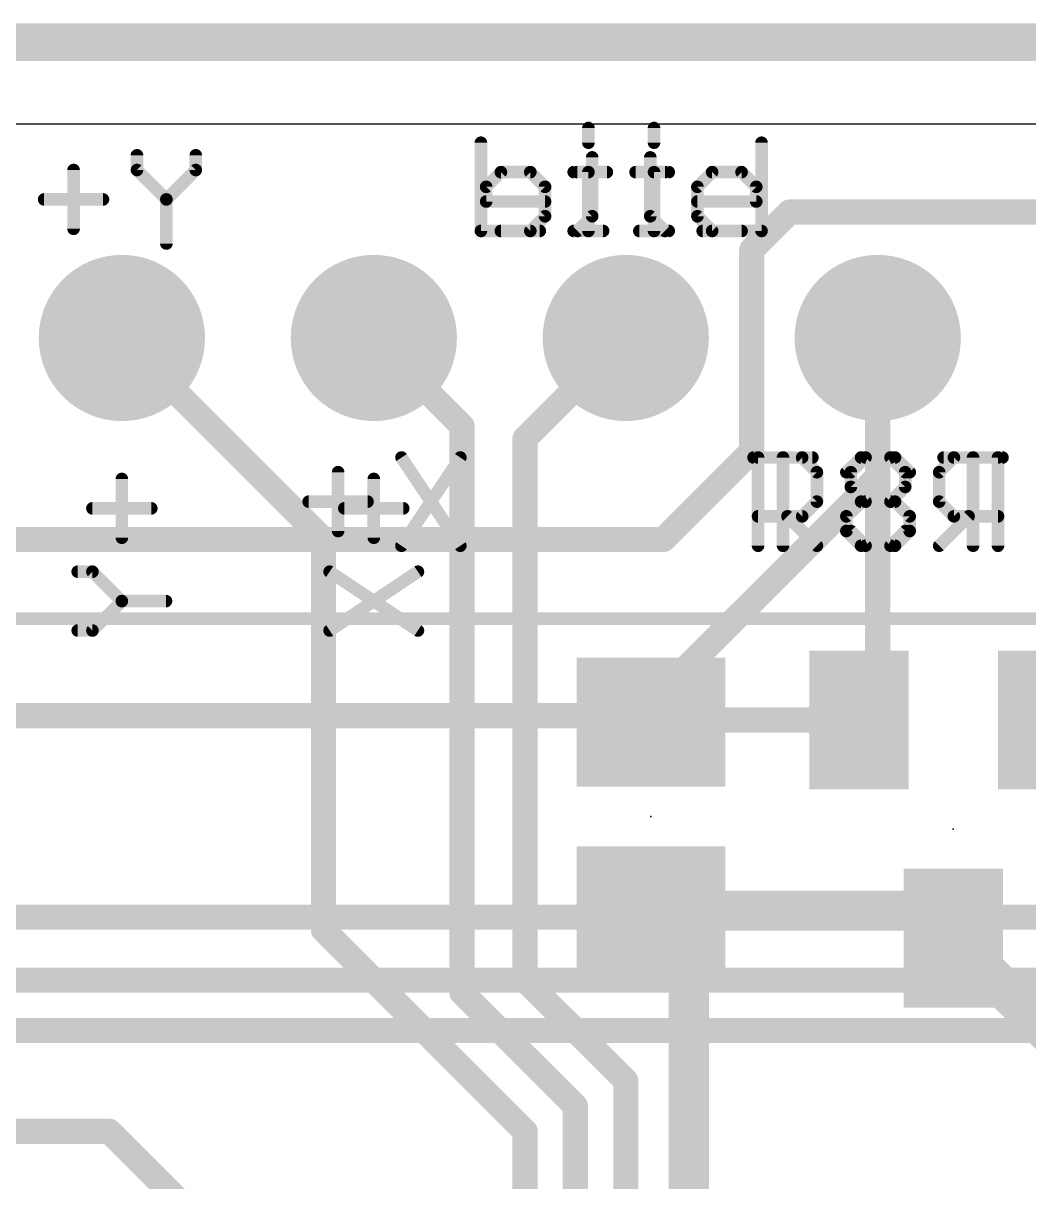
# Model space of a CAD drawing. Extents: x -0.6 to 62.7, y -0.8 to 53.6.
# Drawn here: x 31.26 to 41.4, y 41.91 to 53.59 of the extents above; entities that cross this region are included whole.
import ezdxf

# ---------------------------------------------------------------- set-up
doc = ezdxf.new("R2010")
doc.units = 0
for name, color, linetype in [('1', 12, 'CONTINUOUS'), ('16', 132, 'CONTINUOUS'), ('17', 110, 'CONTINUOUS'), ('20', 53, 'CONTINUOUS'), ('21', 40, 'CONTINUOUS'), ('22', 6, 'CONTINUOUS'), ('23', 40, 'CONTINUOUS')]:
    doc.layers.add(name, color=color, linetype=linetype)

# ---------------------------------------------------------------- blocks, each defined once
blk = doc.blocks.new('RECT')
blk.add_solid([(-0.5, -0.5), (0.5, -0.5), (-0.5, 0.5), (0.5, 0.5)])
blk = doc.blocks.new('ROUNDP')
at = {"const_width": 0.5}
blk.add_lwpolyline([(0, -0.25, 1), (0, 0.25, 1), (0, -0.25)], format="xyb", dxfattribs=at)

msp = doc.modelspace()

# ---------------------------------------------------------------- linework, layer by layer
at = {"layer": '1'}
for points, const_width in [([(62.611, 53.467), (-0.508, 53.467)], 0.254), ([(34.29, 48.387), (32.258, 50.419)], 0.254), ([(35.687, 49.53), (34.798, 50.419)], 0.254), ([(36.322, 49.403), (37.338, 50.419)], 0.254), ([(39.878, 50.419), (39.878, 46.754)], 0.254), ([(35.687, 49.53), (35.687, 43.815)], 0.254), ([(36.322, 49.403), (36.322, 43.942)], 0.254), ([(34.29, 48.387), (34.29, 44.45)], 0.254), ([(39.878, 46.754), (39.69, 46.566)], 0.254), ([(37.615, 46.566), (37.592, 46.543)], 0.254), ([(39.69, 46.566), (37.615, 46.566)], 0.254), ([(37.592, 44.643), (40.363, 44.643)], 0.4064), ([(37.846, 44.643), (37.592, 44.643)], 0.254), ([(37.973, 44.516), (37.846, 44.643)], 0.254), ([(40.363, 44.643), (40.64, 44.366)], 0.254), ([(37.973, 44.516), (37.973, 35.317)], 0.4064), ([(34.29, 44.45), (36.322, 42.418)], 0.254), ([(40.64, 44.366), (42.08, 42.926)], 0.4064), ([(36.322, 43.942), (37.338, 42.926)], 0.254), ([(35.687, 43.815), (36.83, 42.672)], 0.254), ([(37.338, 42.926), (37.338, 36.195)], 0.254), ([(36.83, 42.672), (36.83, 37.338)], 0.254), ([(36.322, 42.418), (36.322, 37.592)], 0.254)]:
    msp.add_lwpolyline(points, dxfattribs=dict(at, const_width=const_width))
for points, const_width in [([(32.3029, 50.4639, 1), (32.2131, 50.3741)], 0.127), ([(34.8429, 50.4639, 1), (34.7531, 50.3741)], 0.127), ([(37.3829, 50.3741, 1), (37.2931, 50.4639)], 0.127), ([(39.9415, 50.419, 1), (39.8145, 50.419)], 0.127), ([(35.7505, 49.53, 1), (35.6235, 49.53)], 0.127), ([(35.6421, 49.4851, 1), (35.7319, 49.5749)], 0.127), ([(36.3855, 49.403, 1), (36.2585, 49.403)], 0.127), ([(36.2771, 49.4479, 1), (36.3669, 49.3581)], 0.127), ([(34.3535, 48.387, 1), (34.2265, 48.387)], 0.127), ([(34.2451, 48.3421, 1), (34.3349, 48.4319)], 0.127), ([(39.9229, 46.7091, 1), (39.8331, 46.7989)], 0.127), ([(39.8145, 46.754, 1), (39.9415, 46.754)], 0.127), ([(37.5471, 46.5879, 1), (37.6369, 46.4981)], 0.127), ([(37.615, 46.6295, 1), (37.615, 46.5025)], 0.127), ([(37.6599, 46.5211, 1), (37.5701, 46.6109)], 0.127), ([(39.6451, 46.6109, 1), (39.7349, 46.5211)], 0.127), ([(39.69, 46.5025, 1), (39.69, 46.6295)], 0.127), ([(37.592, 44.7446, 1), (37.592, 44.5414)], 0.2032), ([(37.592, 44.7065, 1), (37.592, 44.5795)], 0.127), ([(37.8909, 44.6879, 1), (37.8011, 44.5981)], 0.127), ([(37.846, 44.5795, 1), (37.846, 44.7065)], 0.127), ([(40.4079, 44.6879, 1), (40.3181, 44.5981)], 0.127), ([(40.363, 44.5414, 1), (40.363, 44.7446)], 0.2032), ([(38.0746, 44.516, 1), (37.8714, 44.516)], 0.2032), ([(34.3349, 44.4949, 1), (34.2451, 44.4051)], 0.127), ([(37.9281, 44.4711, 1), (38.0179, 44.5609)], 0.127), ([(40.7118, 44.4378, 1), (40.5682, 44.2942)], 0.2032), ([(34.2265, 44.45, 1), (34.3535, 44.45)], 0.127), ([(40.5951, 44.3211, 1), (40.6849, 44.4109)], 0.127), ([(36.3669, 43.9869, 1), (36.2771, 43.8971)], 0.127), ([(35.7319, 43.8599, 1), (35.6421, 43.7701)], 0.127), ([(36.2585, 43.942, 1), (36.3855, 43.942)], 0.127), ([(35.6235, 43.815, 1), (35.7505, 43.815)], 0.127), ([(37.4015, 42.926, 1), (37.2745, 42.926)], 0.127), ([(37.2931, 42.8811, 1), (37.3829, 42.9709)], 0.127), ([(36.8935, 42.672, 1), (36.7665, 42.672)], 0.127), ([(36.7851, 42.6271, 1), (36.8749, 42.7169)], 0.127), ([(36.3855, 42.418, 1), (36.2585, 42.418)], 0.127), ([(36.2771, 42.3731, 1), (36.3669, 42.4629)], 0.127)]:
    msp.add_lwpolyline(points, format="xyb", dxfattribs=dict(at, const_width=const_width))
at = {"layer": '16', "const_width": 0.254}
for points in [[(62.611, 53.34), (-0.508, 53.34)], [(38.608, 51.308), (38.989, 51.689)], [(38.989, 51.689), (41.783, 51.689)], [(38.608, 49.276), (38.608, 51.308)], [(39.878, 49.022), (39.878, 50.419)], [(37.719, 48.387), (38.608, 49.276)], [(37.465, 46.609), (39.878, 49.022)], [(25.908, 48.387), (37.719, 48.387)], [(23.114, 46.609), (37.465, 46.609)], [(44.958, 44.577), (23.241, 44.577)], [(46.101, 43.942), (23.876, 43.942)], [(47.498, 43.434), (24.765, 43.434)], [(32.131, 42.418), (25.019, 42.418)], [(34.417, 40.132), (32.131, 42.418)]]:
    msp.add_lwpolyline(points, dxfattribs=at)
at = {"layer": '16', "const_width": 0.127}
for points in [[(38.989, 51.7525, 1), (38.989, 51.6255)], [(39.0339, 51.6441, 1), (38.9441, 51.7339)], [(38.6715, 51.308, 1), (38.5445, 51.308)], [(38.5631, 51.3529, 1), (38.6529, 51.2631)], [(39.9415, 50.419, 1), (39.8145, 50.419)], [(38.5445, 49.276, 1), (38.6715, 49.276)], [(38.6529, 49.2311, 1), (38.5631, 49.3209)], [(39.8145, 49.022, 1), (39.9415, 49.022)], [(39.9229, 48.9771, 1), (39.8331, 49.0669)], [(37.719, 48.3235, 1), (37.719, 48.4505)], [(37.6741, 48.4319, 1), (37.7639, 48.3421)], [(37.4201, 46.6539, 1), (37.5099, 46.5641)], [(37.465, 46.5455, 1), (37.465, 46.6725)], [(32.1759, 42.4629, 1), (32.0861, 42.3731)], [(32.131, 42.3545, 1), (32.131, 42.4815)]]:
    msp.add_lwpolyline(points, format="xyb", dxfattribs=at)
at = {"layer": '20'}
msp.add_line((2.54, 52.578), (59.69, 52.578), dxfattribs=at)
at = {"layer": '21', "const_width": 0.127}
for points in [[(36.9613, 52.5366), (36.9613, 52.3883)], [(35.8775, 52.3883), (35.8775, 51.4985)], [(37.585, 52.24), (37.585, 51.6468)], [(36.813, 52.0917), (36.9613, 52.0917)], [(36.9613, 52.0917), (36.9613, 51.4985)], [(37.4367, 52.0917), (37.7333, 52.0917)], [(38.0604, 51.9434), (38.2087, 52.0917)], [(38.2087, 52.0917), (38.5053, 52.0917)], [(38.5053, 52.0917), (38.6535, 51.9434)], [(38.0604, 51.6468), (38.0604, 51.9434)], [(38.6535, 51.9434), (38.6535, 51.7951)], [(38.6535, 51.7951), (38.0604, 51.7951)], [(37.585, 51.6468), (37.7333, 51.4985)], [(38.2087, 51.4985), (38.0604, 51.6468)], [(35.8775, 51.4985), (36.4707, 51.4985)], [(36.813, 51.4985), (37.1096, 51.4985)], [(38.5053, 51.4985), (38.2087, 51.4985)], [(38.6715, 48.3235), (38.6715, 49.2133)], [(38.6715, 49.2133), (39.1164, 49.2133)], [(39.1164, 49.2133), (39.2647, 49.065)], [(39.7553, 49.2133), (39.607, 49.065)], [(40.0519, 49.2133), (39.7553, 49.2133)], [(40.2002, 49.065), (40.0519, 49.2133)], [(40.5425, 49.2133), (41.1357, 49.2133)], [(40.8391, 48.3235), (40.8391, 49.2133)], [(39.2647, 49.065), (39.2647, 48.7684)], [(39.607, 49.065), (39.607, 48.9167)], [(32.2576, 48.404), (32.2576, 48.9972)], [(34.7976, 48.404), (34.7976, 48.9972)], [(39.607, 48.9167), (39.7553, 48.7684)], [(31.961, 48.7006), (32.5542, 48.7006)], [(34.501, 48.7006), (35.0942, 48.7006)], [(39.2647, 48.7684), (39.1164, 48.6201)], [(39.7553, 48.7684), (40.0519, 48.7684)], [(40.0519, 48.7684), (40.2002, 48.6201)], [(39.1164, 48.6201), (38.6715, 48.6201)], [(38.9681, 48.6201), (39.2647, 48.3235)], [(40.2002, 48.6201), (40.2002, 48.4718)], [(39.7553, 48.3235), (39.607, 48.4718)], [(40.2002, 48.4718), (40.0519, 48.3235)], [(40.0519, 48.3235), (39.7553, 48.3235)], [(31.961, 48.0616), (31.8127, 48.0616)], [(32.2576, 47.765), (31.961, 48.0616)], [(34.3527, 47.4685), (35.2425, 48.0616)], [(34.3527, 48.0616), (35.2425, 47.4685)], [(31.961, 47.4685), (32.2576, 47.765)], [(32.2576, 47.765), (32.7025, 47.765)], [(31.8127, 47.4685), (31.961, 47.4685)]]:
    msp.add_lwpolyline(points, dxfattribs=at)
at = {"layer": '21', "const_width": 0.0635}
for points in [[(36.9931, 52.5366, 1), (36.9296, 52.5366)], [(35.9093, 52.3883, 1), (35.8458, 52.3883)], [(36.9296, 52.3883, 1), (36.9931, 52.3883)], [(37.6167, 52.24, 1), (37.5532, 52.24)], [(36.813, 52.1234, 1), (36.813, 52.0599)], [(36.9931, 52.0917, 1), (36.9296, 52.0917)], [(36.9613, 52.0599, 1), (36.9613, 52.1234)], [(37.4367, 52.1234, 1), (37.4367, 52.0599)], [(37.7333, 52.0599, 1), (37.7333, 52.1234)], [(38.2087, 52.1234, 1), (38.2087, 52.0599)], [(38.2311, 52.0692, 1), (38.1862, 52.1141)], [(38.5277, 52.1141, 1), (38.4828, 52.0692)], [(38.5053, 52.0599, 1), (38.5053, 52.1234)], [(38.0921, 51.9434, 1), (38.0286, 51.9434)], [(38.6853, 51.9434, 1), (38.6218, 51.9434)], [(38.0379, 51.9658, 1), (38.0828, 51.9209)], [(38.6311, 51.9209, 1), (38.676, 51.9658)], [(38.0604, 51.8268, 1), (38.0604, 51.7633)], [(38.6218, 51.7951, 1), (38.6853, 51.7951)], [(38.6535, 51.7633, 1), (38.6535, 51.8268)], [(37.5532, 51.6468, 1), (37.6167, 51.6468)], [(37.6074, 51.6692, 1), (37.5625, 51.6243)], [(38.0286, 51.6468, 1), (38.0921, 51.6468)], [(38.0828, 51.6692, 1), (38.0379, 51.6243)], [(35.8775, 51.5303, 1), (35.8775, 51.4667)], [(36.4707, 51.4667, 1), (36.4707, 51.5303)], [(36.813, 51.5303, 1), (36.813, 51.4667)], [(37.1096, 51.4667, 1), (37.1096, 51.5303)], [(37.7108, 51.476, 1), (37.7557, 51.521)], [(38.2087, 51.5303, 1), (38.2087, 51.4667)], [(38.1862, 51.476, 1), (38.2311, 51.521)], [(38.5053, 51.4667, 1), (38.5053, 51.5303)], [(35.8458, 51.4985, 1), (35.9093, 51.4985)], [(36.9296, 51.4985, 1), (36.9931, 51.4985)], [(38.7033, 49.2133, 1), (38.6397, 49.2133)], [(38.6715, 49.245, 1), (38.6715, 49.1815)], [(39.1388, 49.2357, 1), (39.0939, 49.1908)], [(39.1164, 49.1815, 1), (39.1164, 49.245)], [(39.7553, 49.245, 1), (39.7553, 49.1815)], [(39.7778, 49.1908, 1), (39.7329, 49.2357)], [(40.0743, 49.2357, 1), (40.0294, 49.1908)], [(40.0519, 49.1815, 1), (40.0519, 49.245)], [(40.5425, 49.245, 1), (40.5425, 49.1815)], [(40.8709, 49.2133, 1), (40.8074, 49.2133)], [(41.1357, 49.1815, 1), (41.1357, 49.245)], [(39.2964, 49.065, 1), (39.2329, 49.065)], [(39.2422, 49.0425, 1), (39.2871, 49.0874)], [(39.6388, 49.065, 1), (39.5753, 49.065)], [(39.5846, 49.0874, 1), (39.6295, 49.0425)], [(40.1777, 49.0425, 1), (40.2226, 49.0874)], [(32.2894, 48.9972, 1), (32.2259, 48.9972)], [(34.8294, 48.9972, 1), (34.7659, 48.9972)], [(39.6295, 48.9391, 1), (39.5846, 48.8942)], [(39.5753, 48.9167, 1), (39.6388, 48.9167)], [(31.961, 48.7323, 1), (31.961, 48.6688)], [(32.5542, 48.6688, 1), (32.5542, 48.7323)], [(34.501, 48.7323, 1), (34.501, 48.6688)], [(35.0942, 48.6688, 1), (35.0942, 48.7323)], [(39.2329, 48.7684, 1), (39.2964, 48.7684)], [(39.2871, 48.7459, 1), (39.2422, 48.7908)], [(39.7553, 48.8001, 1), (39.7553, 48.7366)], [(39.7329, 48.7459, 1), (39.7778, 48.7908)], [(40.0743, 48.7908, 1), (40.0294, 48.7459)], [(40.0519, 48.7366, 1), (40.0519, 48.8001)], [(38.6715, 48.6518, 1), (38.6715, 48.5883)], [(38.9905, 48.6425, 1), (38.9456, 48.5976)], [(39.0939, 48.6425, 1), (39.1388, 48.5976)], [(39.1164, 48.5883, 1), (39.1164, 48.6518)], [(40.2319, 48.6201, 1), (40.1684, 48.6201)], [(40.1777, 48.5976, 1), (40.2226, 48.6425)], [(39.6295, 48.4942, 1), (39.5846, 48.4493)], [(40.1684, 48.4718, 1), (40.2319, 48.4718)], [(40.2226, 48.4493, 1), (40.1777, 48.4942)], [(32.2259, 48.404, 1), (32.2894, 48.404)], [(34.7659, 48.404, 1), (34.8294, 48.404)], [(39.7553, 48.3553, 1), (39.7553, 48.2918)], [(40.0519, 48.2918, 1), (40.0519, 48.3553)], [(38.6397, 48.3235, 1), (38.7033, 48.3235)], [(39.2422, 48.301, 1), (39.2871, 48.346)], [(39.7329, 48.301, 1), (39.7778, 48.346)], [(40.0294, 48.346, 1), (40.0743, 48.301)], [(40.8074, 48.3235, 1), (40.8709, 48.3235)], [(31.8127, 48.0934, 1), (31.8127, 48.0299)], [(31.9835, 48.0841, 1), (31.9386, 48.0392)], [(31.961, 48.0299, 1), (31.961, 48.0934)], [(34.3704, 48.0881, 1), (34.3351, 48.0352)], [(35.2601, 48.0352, 1), (35.2249, 48.0881)], [(32.2576, 47.7968, 1), (32.2576, 47.7333)], [(32.2801, 47.7426, 1), (32.2352, 47.7875)], [(32.2352, 47.7426, 1), (32.2801, 47.7875)], [(32.7025, 47.7333, 1), (32.7025, 47.7968)], [(31.8127, 47.5002, 1), (31.8127, 47.4367)], [(31.9386, 47.4909, 1), (31.9835, 47.446)], [(31.961, 47.4367, 1), (31.961, 47.5002)], [(34.3351, 47.4949, 1), (34.3704, 47.442)], [(35.2249, 47.442, 1), (35.2601, 47.4949)]]:
    msp.add_lwpolyline(points, format="xyb", dxfattribs=at)
at = {"layer": '22', "const_width": 0.0635}
for points in [[(37.6546, 52.5366, 1), (37.5911, 52.5366)], [(37.5911, 52.3883, 1), (37.6546, 52.3883)], [(38.7384, 52.3883, 1), (38.6749, 52.3883)], [(32.4416, 52.2613, 1), (32.3781, 52.2613)], [(33.0348, 52.2613, 1), (32.9713, 52.2613)], [(37.031, 52.24, 1), (36.9675, 52.24)], [(31.8027, 52.113, 1), (31.7392, 52.113)], [(32.4323, 52.1354, 1), (32.3874, 52.0905)], [(32.3781, 52.113, 1), (32.4416, 52.113)], [(32.9713, 52.113, 1), (33.0348, 52.113)], [(33.0255, 52.0905, 1), (32.9806, 52.1354)], [(36.0789, 52.1234, 1), (36.0789, 52.0599)], [(36.1014, 52.0692, 1), (36.0565, 52.1141)], [(36.398, 52.1141, 1), (36.3531, 52.0692)], [(36.3755, 52.0599, 1), (36.3755, 52.1234)], [(36.8509, 52.1234, 1), (36.8509, 52.0599)], [(37.1475, 52.0599, 1), (37.1475, 52.1234)], [(37.6546, 52.0917, 1), (37.5911, 52.0917)], [(37.6229, 52.1234, 1), (37.6229, 52.0599)], [(37.7712, 52.0599, 1), (37.7712, 52.1234)], [(35.9624, 51.9434, 1), (35.8989, 51.9434)], [(36.5556, 51.9434, 1), (36.4921, 51.9434)], [(35.9082, 51.9658, 1), (35.9531, 51.9209)], [(36.5014, 51.9209, 1), (36.5463, 51.9658)], [(31.4743, 51.8481, 1), (31.4743, 51.7846)], [(32.0675, 51.7846, 1), (32.0675, 51.8481)], [(32.7382, 51.8164, 1), (32.6747, 51.8164)], [(32.684, 51.8388, 1), (32.7289, 51.7939)], [(32.684, 51.7939, 1), (32.7289, 51.8388)], [(35.9306, 51.8268, 1), (35.9306, 51.7633)], [(35.8989, 51.7951, 1), (35.9624, 51.7951)], [(36.5238, 51.7633, 1), (36.5238, 51.8268)], [(36.4921, 51.6468, 1), (36.5556, 51.6468)], [(36.5463, 51.6243, 1), (36.5014, 51.6692)], [(36.9675, 51.6468, 1), (37.031, 51.6468)], [(37.0217, 51.6243, 1), (36.9768, 51.6692)], [(31.7392, 51.5198, 1), (31.8027, 51.5198)], [(36.0789, 51.5303, 1), (36.0789, 51.4667)], [(36.3531, 51.521, 1), (36.398, 51.476)], [(36.3755, 51.4667, 1), (36.3755, 51.5303)], [(36.8285, 51.521, 1), (36.8734, 51.476)], [(37.4746, 51.5303, 1), (37.4746, 51.4667)], [(37.7712, 51.4667, 1), (37.7712, 51.5303)], [(38.1135, 51.5303, 1), (38.1135, 51.4667)], [(38.7067, 51.4667, 1), (38.7067, 51.5303)], [(37.5911, 51.4985, 1), (37.6546, 51.4985)], [(38.6749, 51.4985, 1), (38.7384, 51.4985)], [(32.6747, 51.3715, 1), (32.7382, 51.3715)], [(35.1033, 49.2309, 1), (35.0504, 49.1956)], [(35.6964, 49.1956, 1), (35.6436, 49.2309)], [(38.6266, 49.245, 1), (38.6266, 49.1815)], [(38.9549, 49.2133, 1), (38.8914, 49.2133)], [(39.2197, 49.1815, 1), (39.2197, 49.245)], [(39.7104, 49.245, 1), (39.7104, 49.1815)], [(39.7328, 49.1908, 1), (39.6879, 49.2357)], [(40.0294, 49.2357, 1), (39.9845, 49.1908)], [(40.007, 49.1815, 1), (40.007, 49.245)], [(40.6459, 49.245, 1), (40.6459, 49.1815)], [(40.6684, 49.1908, 1), (40.6234, 49.2357)], [(41.1225, 49.2133, 1), (41.059, 49.2133)], [(41.0908, 49.1815, 1), (41.0908, 49.245)], [(34.4697, 49.065, 1), (34.4062, 49.065)], [(39.5396, 49.0874, 1), (39.5845, 49.0425)], [(40.187, 49.065, 1), (40.1235, 49.065)], [(40.1328, 49.0425, 1), (40.1777, 49.0874)], [(40.5294, 49.065, 1), (40.4659, 49.065)], [(40.4752, 49.0874, 1), (40.5201, 49.0425)], [(40.1777, 48.8942, 1), (40.1328, 48.9391)], [(40.1235, 48.9167, 1), (40.187, 48.9167)], [(34.1413, 48.8001, 1), (34.1413, 48.7366)], [(34.7345, 48.7366, 1), (34.7345, 48.8001)], [(39.7104, 48.8001, 1), (39.7104, 48.7366)], [(39.7328, 48.7459, 1), (39.6879, 48.7908)], [(39.9845, 48.7908, 1), (40.0294, 48.7459)], [(40.007, 48.7366, 1), (40.007, 48.8001)], [(40.4659, 48.7684, 1), (40.5294, 48.7684)], [(40.5201, 48.7908, 1), (40.4752, 48.7459)], [(39.5938, 48.6201, 1), (39.5303, 48.6201)], [(39.5396, 48.6425, 1), (39.5845, 48.5976)], [(40.6459, 48.6518, 1), (40.6459, 48.5883)], [(40.6234, 48.5976, 1), (40.6684, 48.6425)], [(40.8166, 48.5976, 1), (40.7717, 48.6425)], [(41.0908, 48.5883, 1), (41.0908, 48.6518)], [(34.4062, 48.4718, 1), (34.4697, 48.4718)], [(39.5303, 48.4718, 1), (39.5938, 48.4718)], [(39.5845, 48.4942, 1), (39.5396, 48.4493)], [(40.1777, 48.4493, 1), (40.1328, 48.4942)], [(39.7104, 48.3553, 1), (39.7104, 48.2918)], [(40.007, 48.2918, 1), (40.007, 48.3553)], [(35.0504, 48.3411, 1), (35.1033, 48.3059)], [(35.6436, 48.3059, 1), (35.6964, 48.3411)], [(38.8914, 48.3235, 1), (38.9549, 48.3235)], [(39.6879, 48.301, 1), (39.7328, 48.346)], [(39.9845, 48.346, 1), (40.0294, 48.301)], [(40.4752, 48.346, 1), (40.5201, 48.301)], [(41.059, 48.3235, 1), (41.1225, 48.3235)]]:
    msp.add_lwpolyline(points, format="xyb", dxfattribs=at)
at = {"layer": '22', "const_width": 0.127}
for points in [[(37.6229, 52.5366), (37.6229, 52.3883)], [(38.7067, 52.3883), (38.7067, 51.4985)], [(32.4098, 52.113), (32.4098, 52.2613)], [(33.003, 52.2613), (33.003, 52.113)], [(36.9992, 52.24), (36.9992, 51.6468)], [(31.7709, 52.113), (31.7709, 51.5198)], [(32.7064, 51.8164), (32.4098, 52.113)], [(33.003, 52.113), (32.7064, 51.8164)], [(36.0789, 52.0917), (35.9306, 51.9434)], [(36.3755, 52.0917), (36.0789, 52.0917)], [(36.5238, 51.9434), (36.3755, 52.0917)], [(37.1475, 52.0917), (36.8509, 52.0917)], [(37.7712, 52.0917), (37.6229, 52.0917)], [(37.6229, 52.0917), (37.6229, 51.4985)], [(35.9306, 51.9434), (35.9306, 51.7951)], [(36.5238, 51.6468), (36.5238, 51.9434)], [(32.0675, 51.8164), (31.4743, 51.8164)], [(32.7064, 51.8164), (32.7064, 51.3715)], [(35.9306, 51.7951), (36.5238, 51.7951)], [(36.3755, 51.4985), (36.5238, 51.6468)], [(36.9992, 51.6468), (36.8509, 51.4985)], [(36.0789, 51.4985), (36.3755, 51.4985)], [(37.7712, 51.4985), (37.4746, 51.4985)], [(38.7067, 51.4985), (38.1135, 51.4985)], [(35.67, 49.2133), (35.0768, 48.3235)], [(35.0768, 49.2133), (35.67, 48.3235)], [(39.2197, 49.2133), (38.6266, 49.2133)], [(38.9232, 48.3235), (38.9232, 49.2133)], [(39.5621, 49.065), (39.7104, 49.2133)], [(39.7104, 49.2133), (40.007, 49.2133)], [(40.007, 49.2133), (40.1553, 49.065)], [(40.6459, 49.2133), (40.4976, 49.065)], [(41.0908, 49.2133), (40.6459, 49.2133)], [(41.0908, 48.3235), (41.0908, 49.2133)], [(34.4379, 49.065), (34.4379, 48.4718)], [(40.1553, 49.065), (40.1553, 48.9167)], [(40.4976, 49.065), (40.4976, 48.7684)], [(40.1553, 48.9167), (40.007, 48.7684)], [(34.7345, 48.7684), (34.1413, 48.7684)], [(39.7104, 48.7684), (39.5621, 48.6201)], [(40.007, 48.7684), (39.7104, 48.7684)], [(40.4976, 48.7684), (40.6459, 48.6201)], [(39.5621, 48.6201), (39.5621, 48.4718)], [(40.7942, 48.6201), (40.4976, 48.3235)], [(40.6459, 48.6201), (41.0908, 48.6201)], [(39.5621, 48.4718), (39.7104, 48.3235)], [(40.007, 48.3235), (40.1553, 48.4718)], [(39.7104, 48.3235), (40.007, 48.3235)], [(61.182, 47.589), (1.182, 47.589)]]:
    msp.add_lwpolyline(points, dxfattribs=at)
at = {"layer": '23'}
for p in [(37.592, 45.593), (40.64, 45.466)]:
    msp.add_point(p, dxfattribs=at)

# ---------------------------------------------------------------- block references
at = {"layer": '1', "yscale": 1.4, "rotation": 180}
for p in [(39.69, 46.566), (41.59, 46.566), (40.64, 44.366)]:
    msp.add_blockref('RECT', p, dxfattribs=at)
at = {"layer": '1', "xscale": 1.3, "yscale": 1.5, "rotation": 270}
for p in [(37.592, 46.543), (37.592, 44.643)]:
    msp.add_blockref('RECT', p, dxfattribs=at)
at = {"layer": '17', "xscale": 1.6764, "yscale": 1.6764, "rotation": 270}
for p in [(32.258, 50.419), (32.258, 50.419), (34.798, 50.419), (34.798, 50.419), (37.338, 50.419), (37.338, 50.419), (39.878, 50.419), (39.878, 50.419)]:
    msp.add_blockref('ROUNDP', p, dxfattribs=at)

doc.saveas('drawing.dxf')
